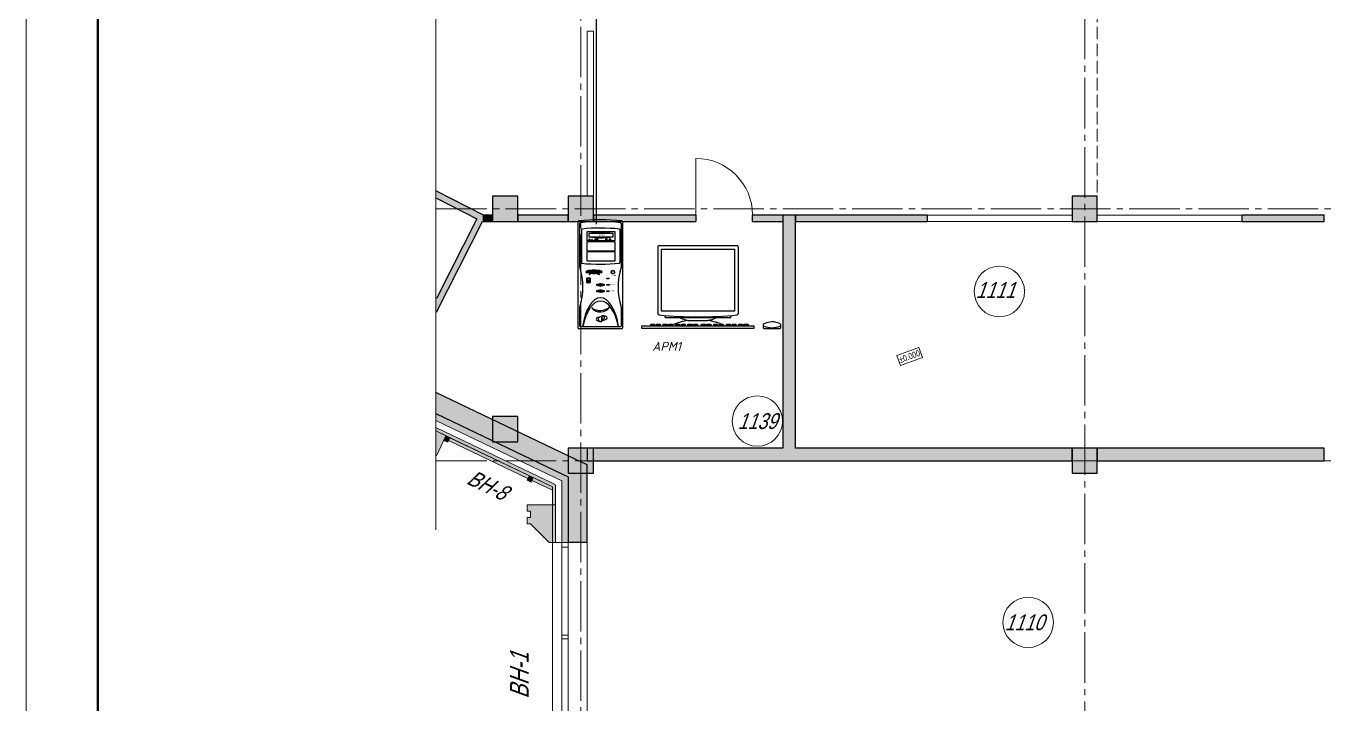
# Model space of a CAD drawing. Header units: millimetres. Extents: x 1949 to 134543, y 1145 to 48705.
# Drawn here: x 51615 to 66039, y 8419 to 15955 of the extents above; entities that cross this region are included whole.
import ezdxf
from ezdxf.enums import TextEntityAlignment as Align

# ---------------------------------------------------------------- set-up
doc = ezdxf.new("R2010")
doc.units = ezdxf.units.MM
for name, pattern in [('LTYPE_2', [270, 200, -70]), ('LTYPE_5', [1100, 800, -100, 100, -100]), ('штриховая', [0.75, 0.5, -0.25])]:
    doc.linetypes.add(name, pattern=pattern)
for name, color, linetype, lineweight, true_color in [('STANDARD', 18, 'Continuous', 25, 0x000000), ('Общий01', 18, 'Continuous', 13, 0x000000), ('Общий02', 18, 'Continuous', 18, 0x000000), ('Растровая_поверхность', 18, 'Continuous', 5, 0x000000), ('Стена', 18, 'Continuous', 50, 0x000000), ('Текст_1_10', 18, 'Continuous', 25, 0x000000)]:
    doc.layers.add(name, color=color, linetype=linetype, lineweight=lineweight, true_color=true_color)
doc.layers.add('АГПТ', color=7, linetype='Continuous')
doc.styles.add('ARIAL', font='arial.ttf')
doc.styles.add('ARIALUNICODEMS', font='ARIALUNI.ttf')
doc.styles.add('GOST-2.304_Type-B_italic', font='GOST_Common Italic.ttf')
doc.styles.get("Standard").update_dxf_attribs({"font": 'arial.ttf'})

# ---------------------------------------------------------------- blocks, each defined once
blk = doc.blocks.new('1эт')
at = {"layer": 'Растровая_поверхность', "linetype": 'Continuous', "lineweight": 9}
for points in [[(-589863, 409822), (-589711, 410138), (-589863, 410211)], [(-589648, 410108), (-589711, 410138), (-589746, 410066), (-589683, 410036), (-589670, 410063)], [(-589670, 410063), (-588410, 409460), (-588389, 409505), (-589649, 410108)], [(-588423, 409433), (-588359, 409403), (-588347, 409430), (-588325, 409475), (-588385, 409504), (-588389, 409505)], [(-588347, 409430), (-588021, 409274), (-588021, 409329), (-588325, 409475)], [(-588370, 408943), (-588370, 408843), (-588420, 408843), (-588420, 408743), (-588370, 408743), (-588071, 408443), (-588021, 408443), (-588021, 409043), (-588420, 409043), (-588420, 408943)]]:
    blk.add_hatch(color=252, dxfattribs=at).paths.add_polyline_path(points)
at = {"layer": 'Стена', "linetype": 'Continuous', "lineweight": 5}
for points in [[(-589863, 413911), (-589132, 413540), (-589130, 413543), (-589130, 413643), (-589114, 413643), (-589130, 413651), (-589863, 414023)], [(-588571, 413943), (-588971, 413943), (-588971, 413543), (-588571, 413543)], [(-587371, 413943), (-587771, 413943), (-587771, 413543), (-587371, 413543)], [(-579371, 413943), (-579771, 413943), (-579771, 413543), (-579371, 413543)], [(-589863, 412100), (-589132, 413540), (-589221, 413585), (-589863, 412321)], [(-589130, 413543), (-588971, 413543), (-588971, 413643), (-589130, 413643)], [(-588571, 413543), (-587771, 413543), (-587771, 413643), (-588571, 413643)], [(-584164, 409943), (-584164, 413643), (-584364, 413643), (-584364, 409943)], [(-584164, 413543), (-582071, 413543), (-582071, 413643), (-584164, 413643)], [(-577071, 413543), (-575771, 413543), (-575771, 413643), (-577071, 413643)], [(-587771, 409487), (-587771, 409820), (-589863, 410821), (-589863, 410488)], [(-587871, 409424), (-587871, 409535), (-589863, 410488), (-589863, 410377)], [(-588571, 410443), (-588971, 410443), (-588971, 410043), (-588571, 410043)], [(-588021, 409330), (-588021, 409385), (-589863, 410266), (-589863, 410211)], [(-587371, 409943), (-587771, 409943), (-587771, 409543), (-587371, 409543)], [(-587471, 409943), (-587471, 409743), (-583471, 409743), (-579771, 409743), (-579771, 409943), (-583471, 409943)], [(-579371, 409943), (-579771, 409943), (-579771, 409543), (-579371, 409543)], [(-579371, 409743), (-575771, 409743), (-575771, 409943), (-579371, 409943)]]:
    blk.add_hatch(color=252, dxfattribs=at).paths.add_polyline_path(points)
h = blk.add_hatch(color=252, dxfattribs=at)
h.paths.add_polyline_path([(-585744, 413643), (-587371, 413643), (-587371, 413543), (-585744, 413543)])
h.paths.add_polyline_path([(-584844, 413643), (-584844, 413543), (-584364, 413543), (-584364, 413643)])
h = blk.add_hatch(color=252, dxfattribs=at)
h.paths.add_polyline_path([(-587471, 408443), (-587471, 409676), (-587771, 409820), (-587771, 408443)])
h.paths.add_polyline_path([(-587471, 404243), (-587771, 404243), (-587771, 403043), (-587471, 403043)])
h = blk.add_hatch(color=252, dxfattribs=at)
h.paths.add_polyline_path([(-587771, 402543), (-587771, 404243), (-587871, 404243), (-587871, 402543)])
h.paths.add_polyline_path([(-587871, 408443), (-587771, 408443), (-587771, 409487), (-587871, 409535)])
h = blk.add_hatch(color=252, dxfattribs=at)
h.paths.add_polyline_path([(-587971, 402543), (-587971, 404243), (-588021, 404243), (-588021, 402543)])
h.paths.add_polyline_path([(-588021, 408443), (-587971, 408443), (-587971, 409361), (-588021, 409385)])
at = {"layer": 'STANDARD', "color": 252, "linetype": 'LTYPE_2', "lineweight": 5}
blk.add_line((-579371, 425543), (-579371, 413943), dxfattribs=at)
at = {"layer": 'STANDARD', "color": 252, "linetype": 'Continuous', "lineweight": 5}
blk.add_line((-589870, 423149), (-589870, 408645), dxfattribs=at)
at = {"layer": 'Общий01', "color": 252, "linetype": 'LTYPE_5', "lineweight": 5}
for p, q in [((-587571, 440833), (-587571, 400372)), ((-579571, 440019), (-579571, 400347)), ((-589863, 413743), (-542553, 413743)), ((-589863, 409743), (-542535, 409743))]:
    blk.add_line(p, q, dxfattribs=at)
at = {"layer": 'Общий02', "color": 252, "linetype": 'Continuous', "lineweight": 5}
for p, q in [((-582205, 411538), (-582551, 411412)), ((-582148, 411381), (-582205, 411538)), ((-582551, 411412), (-582494, 411255)), ((-582494, 411255), (-582148, 411381)), ((-588021, 408443), (-588021, 404243)), ((-587471, 404243), (-587471, 408443))]:
    blk.add_line(p, q, dxfattribs=at)
at = {"layer": 'Растровая_поверхность', "color": 252, "linetype": 'Continuous', "lineweight": 9}
for p, q in [((-589711, 410138), (-589863, 410211)), ((-589863, 410211), (-588021, 409329)), ((-589863, 409822), (-589711, 410138)), ((-589648, 410108), (-589711, 410138)), ((-589683, 410036), (-589649, 410108)), ((-589649, 410108), (-589648, 410108)), ((-588385, 409504), (-589649, 410108)), ((-589746, 410066), (-589683, 410036)), ((-589670, 410063), (-588410, 409460)), ((-588389, 409505), (-588423, 409433)), ((-588325, 409475), (-588389, 409505)), ((-588359, 409403), (-588325, 409475)), ((-588325, 409475), (-588325, 409475)), ((-588021, 409329), (-588325, 409475)), ((-588423, 409433), (-588359, 409403)), ((-588347, 409430), (-588021, 409274)), ((-587971, 409043), (-588420, 409043)), ((-588420, 409043), (-588420, 408943)), ((-588420, 408943), (-588370, 408943)), ((-588420, 408843), (-588420, 408743)), ((-588370, 408843), (-588420, 408843)), ((-588370, 408943), (-588370, 408843)), ((-588420, 408743), (-588370, 408743)), ((-588370, 408743), (-588071, 408443)), ((-588071, 408443), (-587971, 408443))]:
    blk.add_line(p, q, dxfattribs=at)
at = {"layer": 'Стена', "color": 252, "linetype": 'Continuous', "lineweight": 5}
for p, q in [((-587471, 416565), (-587371, 416565)), ((-587471, 416565), (-587471, 413943)), ((-587371, 413943), (-587371, 416565)), ((-585744, 413643), (-585744, 414543)), ((-587471, 413943), (-587371, 413943)), ((-579771, 413643), (-582071, 413643)), ((-579771, 413543), (-579771, 413643)), ((-577071, 413643), (-579371, 413643)), ((-579371, 413643), (-579371, 413543)), ((-582071, 413543), (-579771, 413543)), ((-579371, 413543), (-577071, 413543)), ((-587771, 408443), (-587871, 408443)), ((-587871, 404243), (-587871, 408443)), ((-587771, 408373), (-587771, 408443)), ((-587771, 404243), (-587771, 408443)), ((-587871, 408373), (-587771, 408373)), ((-587871, 406913), (-587871, 406973)), ((-587871, 406973), (-587771, 406973)), ((-587771, 406913), (-587871, 406913)), ((-587771, 406973), (-587771, 406913))]:
    blk.add_line(p, q, dxfattribs=at)
at = {"layer": 'Стена', "color": 252, "linetype": 'Continuous', "lineweight": 25}
for p, q in [((-589114, 413643), (-589863, 414023)), ((-589863, 413911), (-589221, 413585)), ((-588571, 413943), (-588971, 413943)), ((-588971, 413943), (-588971, 413543)), ((-588571, 413543), (-588571, 413943)), ((-587371, 413943), (-587771, 413943)), ((-587771, 413943), (-587771, 413543)), ((-587371, 413543), (-587371, 413943)), ((-579371, 413943), (-579771, 413943)), ((-579771, 413943), (-579771, 413543)), ((-579371, 413543), (-579371, 413943)), ((-589221, 413585), (-589863, 412321)), ((-588971, 413643), (-589114, 413643)), ((-588971, 413543), (-588971, 413643)), ((-587771, 413643), (-588571, 413643)), ((-588571, 413643), (-588571, 413543)), ((-587771, 413543), (-587771, 413643)), ((-585744, 413643), (-587371, 413643)), ((-587371, 413643), (-587371, 413543)), ((-585744, 413643), (-585744, 413543)), ((-584844, 413543), (-584844, 413643)), ((-584364, 413643), (-584844, 413643)), ((-584164, 413643), (-584364, 413643)), ((-584364, 413643), (-584364, 413543)), ((-584164, 413543), (-584164, 413643)), ((-582071, 413643), (-584164, 413643)), ((-584164, 413643), (-584164, 413543)), ((-582071, 413643), (-582071, 413543)), ((-577071, 413543), (-577071, 413643)), ((-575771, 413643), (-577071, 413643)), ((-575771, 413543), (-575771, 413643)), ((-589863, 412100), (-589132, 413540)), ((-589132, 413540), (-589130, 413543)), ((-589130, 413543), (-588971, 413543)), ((-588971, 413543), (-588571, 413543)), ((-588571, 413543), (-587771, 413543)), ((-587771, 413543), (-587371, 413543)), ((-587371, 413543), (-585744, 413543)), ((-584844, 413543), (-584364, 413543)), ((-584364, 413543), (-584364, 409943)), ((-584164, 409943), (-584164, 413543)), ((-584164, 413543), (-582071, 413543)), ((-579771, 413543), (-579371, 413543)), ((-577071, 413543), (-575771, 413543)), ((-587771, 409820), (-589863, 410821)), ((-589863, 410488), (-587871, 409535)), ((-588571, 410443), (-588971, 410443)), ((-588971, 410443), (-588971, 410043)), ((-588571, 410043), (-588571, 410443)), ((-588971, 410043), (-588571, 410043)), ((-587371, 409943), (-587771, 409943)), ((-587771, 409943), (-587771, 409543)), ((-587471, 409943), (-587471, 409743)), ((-584364, 409943), (-587471, 409943)), ((-587371, 409543), (-587371, 409943)), ((-583471, 409943), (-584164, 409943)), ((-579771, 409943), (-583471, 409943)), ((-579771, 409743), (-579771, 409943)), ((-579371, 409943), (-579771, 409943)), ((-579771, 409943), (-579771, 409543)), ((-575771, 409943), (-579371, 409943)), ((-579371, 409943), (-579371, 409743)), ((-579371, 409543), (-579371, 409943)), ((-575771, 409743), (-575771, 409943)), ((-587471, 409676), (-587771, 409820)), ((-587471, 409743), (-583471, 409743)), ((-587471, 408443), (-587471, 409676)), ((-583471, 409743), (-579771, 409743)), ((-579371, 409743), (-575771, 409743)), ((-587871, 409535), (-587771, 409487)), ((-587771, 409543), (-587371, 409543)), ((-587771, 409487), (-587771, 408443)), ((-579771, 409543), (-579371, 409543)), ((-587471, 408443), (-587771, 408443))]:
    blk.add_line(p, q, dxfattribs=at)
at = {"layer": 'Стена', "color": 252, "linetype": 'Continuous', "lineweight": 13}
for p, q in [((-587871, 409535), (-589863, 410488)), ((-589863, 410377), (-587971, 409472)), ((-589863, 410266), (-588021, 409385)), ((-589863, 410211), (-588021, 409330)), ((-587871, 409424), (-587971, 409472)), ((-587771, 409487), (-587871, 409535)), ((-587771, 408443), (-587771, 409487)), ((-588021, 409385), (-587971, 409361)), ((-588021, 409330), (-588021, 408443)), ((-587971, 409361), (-587971, 408443)), ((-587871, 408443), (-587871, 409424)), ((-587971, 408443), (-588021, 408443)), ((-587871, 408443), (-587971, 408443)), ((-587846, 408443), (-587871, 408443)), ((-587796, 408443), (-587846, 408443)), ((-587771, 408443), (-587796, 408443))]:
    blk.add_line(p, q, dxfattribs=at)
at = {"layer": 'Стена', "color": 252, "linetype": 'Continuous', "lineweight": 5}
blk.add_arc((-585744, 413643), 900, 0, 90, dxfattribs=at)
at = {"layer": 'Текст_1_10', "color": 252, "linetype": 'Continuous', "lineweight": 5}
for centre in [(-580925, 412430), (-584766, 410372), (-580468, 407177)]:
    blk.add_circle(centre, 400, dxfattribs=at)
at = {"layer": 'STANDARD', "color": 252, "linetype": 'Continuous', "lineweight": 25, "style": 'ARIAL', "oblique": 20, "width": 0.8}
blk.add_text('ВН-8', height=254.7, rotation=334.43, dxfattribs=at).set_placement((-589398, 409384))
at = {"layer": 'Общий01', "color": 252, "linetype": 'Continuous', "lineweight": 13, "style": 'ARIALUNICODEMS', "oblique": 20, "width": 0.769231}
blk.add_text('ВН-1', height=300, rotation=90, dxfattribs=at).set_placement((-588395, 405962))
at = {"layer": 'Общий02', "color": 252, "linetype": 'Continuous', "lineweight": 5, "style": 'ARIAL', "width": 0.803888}
blk.add_text('%%p0.000', height=100, rotation=20, dxfattribs=at).set_placement((-582494, 411294), (-582172, 411411), align=Align.FIT)
at = {"layer": 'Текст_1_10', "color": 252, "linetype": 'Continuous', "lineweight": 5, "style": 'ARIALUNICODEMS', "oblique": 20, "width": 0.8}
for s, p in [('1111', (-581301, 412328)), ('1139', (-585080, 410247)), ('1110', (-580842, 407052))]:
    blk.add_text(s, height=250, rotation=360, dxfattribs=at).set_placement(p)
blk = doc.blocks.new('*U222')
at = {"lineweight": 0}
blk.add_lwpolyline([(-1184, -5), (5, -5), (5, 836), (-1184, 836)], close=True, dxfattribs=at)
at = {"color": 0, "linetype": 'Continuous', "lineweight": 50}
blk.add_lwpolyline([(-1164, 831), (0, 831), (0, 0), (-1164, 0)], close=True, dxfattribs=at)
blk = doc.blocks.new('display front')
at = {"color": 0}
for p, q in [((-177, 363.3), (-177, 66.6)), ((179.9, 363.3), (179.9, 66.6)), ((-145.7, 58.4), (-145.7, 51.9)), ((147.3, 58.3), (147.3, 51.9)), ((-142.8, 48.9), (144.3, 48.9)), ((114.2, 0), (-114.2, 0)), ((-43.2, 36.8), (43.7, 36.5)), ((292.2, 2.4), (292.2, 18.9)), ((294.6, 0), (364.7, 0)), ((367.1, 19.2), (367.1, 2.4))]:
    blk.add_line(p, q, dxfattribs=at)
blk.add_lwpolyline([(-171.6, 369.2), (174.5, 369.2)], dxfattribs=at)
for points in [[(-160.6, 352.8), (163.5, 352.8), (163.5, 77.1), (-160.6, 77.1)], [(-249.2, 13.1), (249.2, 13.1), (249.2, 0), (-249.2, 0)], [(-208.7, 19.4), (-191.8, 19.4), (-191.8, 14.6), (-208.7, 14.6)], [(-183.9, 19.4), (-167, 19.4), (-167, 14.6), (-183.9, 14.6)], [(-154.5, 19.4), (-137.6, 19.4), (-137.6, 14.6), (-154.5, 14.6)], [(-129.7, 19.4), (-112.8, 19.4), (-112.8, 14.6), (-129.7, 14.6)], [(-97.9, 19.4), (-81, 19.4), (-81, 14.6), (-97.9, 14.6)], [(-73.1, 19.4), (-56.2, 19.4), (-56.2, 14.6), (-73.1, 14.6)], [(-43.7, 19.4), (-26.8, 19.4), (-26.8, 14.6), (-43.7, 14.6)], [(-18.9, 19.4), (-2, 19.4), (-2, 14.6), (-18.9, 14.6)], [(16.9, 19.4), (33.8, 19.4), (33.8, 14.6), (16.9, 14.6)], [(41.7, 19.4), (58.6, 19.4), (58.6, 14.6), (41.7, 14.6)], [(71.1, 19.4), (88, 19.4), (88, 14.6), (71.1, 14.6)], [(95.9, 19.4), (112.8, 19.4), (112.8, 14.6), (95.9, 14.6)], [(127.7, 19.4), (144.6, 19.4), (144.6, 14.6), (127.7, 14.6)], [(152.5, 19.4), (169.4, 19.4), (169.4, 14.6), (152.5, 14.6)], [(181.9, 19.4), (198.8, 19.4), (198.8, 14.6), (181.9, 14.6)], [(206.7, 19.4), (223.6, 19.4), (223.6, 14.6), (206.7, 14.6)]]:
    blk.add_lwpolyline(points, close=True, dxfattribs=at)
for centre, radius, start, end in [((-171.1, 363.3), 5.95, 95.47705, 180), ((174, 363.3), 5.95, 0, 84.52633), ((-171.1, 66.6), 5.95, 180, 264.52295), ((1.5, 1866.3), 1813.9, 264.52295, 275.47367), ((174, 66.6), 5.95, 275.47367, 0), ((-142.8, 51.9), 2.97, 180, 270), ((-0.5, -242.9), 283, 98.6796, 113.37065), ((-19.2, 178.7), 144, 244.35073, 260.38312), ((21.1, 178.7), 144, 279.03374, 295.64927), ((-0.5, -242.9), 283, 65.6756, 81.00741), ((-1.5, 178.7), 144, 299.72775, 299.75384), ((144.3, 51.9), 2.97, 270, 0), ((294.6, 18.9), 2.38, 118.19592, 180), ((294.6, 2.4), 2.38, 180, 270), ((329.5, 104.8), 100.6, 248.95054, 291.09797), ((330, -47.2), 77.3, 62.42529, 118.19592), ((364.7, 2.4), 2.38, 270, 0), ((364.7, 19.2), 2.38, 0, 62.42529)]:
    blk.add_arc(centre, radius, start, end, dxfattribs=at)
blk = doc.blocks.new('block')
at = {"color": 0}
for p, q in [((-99.1, 475.2), (-99.1, 3)), ((-90.3, 272.8), (-90.3, 467.4)), ((92.5, 467.1), (92.5, 272.5)), ((99.1, 475.2), (99.1, 3)), ((-83.7, 440.9), (-83.7, 291.7)), ((86.8, 440.6), (86.8, 292)), ((-21.7, 395.1), (-21.7, 392.8)), ((-21.2, 397.2), (-12.7, 399)), ((-12.7, 397.2), (-21.2, 397.2)), ((-21.2, 397.2), (-21.2, 397.2)), ((-21.2, 395.1), (-21.2, 392.8)), ((-20.6, 395.1), (-20.6, 392.8)), ((-20.1, 395.1), (-20.1, 392.8)), ((-19.6, 395.1), (-19.6, 392.8)), ((-19.1, 395.1), (-19.1, 392.8)), ((-18.6, 395.1), (-18.6, 392.8)), ((-18.1, 395.1), (-18.1, 392.8)), ((-17.6, 395.1), (-17.6, 392.8)), ((-17.1, 395.1), (-17.1, 392.8)), ((-16.5, 395.1), (-16.5, 392.8)), ((-16, 395.1), (-16, 392.8)), ((-15.5, 395.1), (-15.5, 392.8)), ((-15, 395.1), (-15, 392.8)), ((-14.5, 395.1), (-14.5, 392.8)), ((-14, 395.1), (-14, 392.8)), ((-13.5, 395.1), (-13.5, 392.8)), ((-13, 395.1), (-13, 392.8)), ((-12.7, 399), (-12.7, 397.2)), ((-12.5, 395.1), (-12.5, 392.8)), ((-12, 395.1), (-12, 392.8)), ((44.3, 395.3), (46.2, 395.3)), ((-49.2, 242.5), (-45.7, 242.5)), ((-45.9, 240.6), (-49, 240.6)), ((-10.5, 242.9), (-4.8, 242.9)), ((-5, 239.8), (-10.3, 239.8)), ((-59.6, 204.1), (-59.6, 223.6)), ((-59.1, 219.5), (-59.1, 223.8)), ((-58.6, 224.3), (-52.3, 224.3)), ((-58.1, 225.1), (-46.1, 225.1)), ((-46.1, 202.6), (-58.1, 202.6)), ((-48.5, 220.2), (-48.5, 219.3)), ((-47.2, 221.7), (-47.2, 220.7)), ((-44.6, 223.6), (-44.6, 204.1)), ((-18.4, 194.1), (-4.3, 194.1)), ((6, 194.1), (20.5, 194.1)), ((-18.4, 166.5), (-4.3, 166.5)), ((6, 166.5), (20.5, 166.5)), ((-90.3, 10.6), (-90.3, 94.7)), ((6.6, 58.1), (6.6, 36.3)), ((92.5, 95), (92.5, 10.6)), ((-96.2, 0), (96.2, 0)), ((89.5, 7.6), (-87.3, 7.6)), ((4.9, 52), (4.9, 30.2))]:
    blk.add_line(p, q, dxfattribs=at)
for points in [[(-56.6, 431.3), (63.2, 431.3, -0.414214), (64.7, 429.8), (64.7, 391, -0.414214), (63.2, 389.5), (-56.6, 389.5, -0.414214), (-58.1, 391), (-58.1, 429.8, -0.414214)], [(-47.4, 424.3), (54.1, 424.3, -0.414214), (55.6, 422.8), (55.6, 407.5, -0.414214), (54.1, 406), (-47.4, 406, -0.414214), (-48.9, 407.5), (-48.9, 422.8, -0.414214)], [(-47, 423.7), (53.9, 423.7, -0.414214), (55.4, 422.2), (55.4, 408.1, -0.414214), (53.9, 406.6), (-47, 406.6, -0.414214), (-48.5, 408.1), (-48.5, 422.2, -0.414214)], [(-56.6, 386.5), (63.2, 386.5, -0.414214), (64.7, 385), (64.7, 346.2, -0.414214), (63.2, 344.7), (-56.6, 344.7, -0.414214), (-58.1, 346.2), (-58.1, 385, -0.414214)], [(-56.6, 341.8), (63.2, 341.8, -0.414214), (64.7, 340.3), (64.7, 301.4, -0.414214), (63.2, 300), (-56.6, 300, -0.414214), (-58.1, 301.4), (-58.1, 340.3, -0.414214)]]:
    blk.add_lwpolyline(points, format="xyb", close=True, dxfattribs=at)
for points in [[(-23.9, 396.1), (-10.1, 396.1), (-10.1, 391.9), (-23.9, 391.9)], [(-22, 395.3), (-11.7, 395.3), (-11.7, 392.5), (-22, 392.5)], [(27.5, 396.4), (25.9, 397.4), (25.9, 395.5)], [(29.1, 396.4), (28.1, 397), (28.1, 395.8)], [(29.9, 396.4), (28.8, 397), (28.8, 395.8)], [(41.8, 397.2), (43.4, 397.2), (43.4, 395.7), (41.8, 395.7)], [(45.2, 397.4), (44.3, 395.7), (46.2, 395.7)], [(-60.1, 255), (4.9, 255), (4.9, 248.7), (-60.1, 248.7)], [(-57.6, 208.5), (-46.9, 208.5), (-46.9, 205), (-57.6, 205)], [(-56.5, 207.8), (-48.2, 207.8), (-48.2, 206.1), (-56.5, 206.1)], [(28.6, 224.3), (37.6, 224.3), (37.6, 221.3), (28.6, 221.3)], [(28.6, 196.5), (37.6, 196.5), (37.6, 193.5), (28.6, 193.5)], [(28.6, 168), (37.6, 168), (37.6, 165), (28.6, 165)]]:
    blk.add_lwpolyline(points, close=True, dxfattribs=at)
for centre, radius in [((-47.6, 396.3), 2.23), ((-36.9, 396.3), 1.01), ((27.7, 396.3), 3.24), ((43.6, 396.3), 3.24), ((56.5, 250.9), 8.08), ((56.6, 250.8), 6.86), ((0.9, 194), 3.77), ((0.9, 166.4), 3.77)]:
    blk.add_circle(centre, radius, dxfattribs=at)
for centre, radius, start, end in [((0.1, -346.5), 821.5, 96.93714, 96.94137), ((-96.2, 475.2), 2.97, 96.75277, 180), ((0.1, -337.6), 821.5, 83.25776, 96.75277), ((-87.3, 467.4), 2.97, 96.1306, 180), ((0.1, -346.5), 821.5, 83.72695, 96.1306), ((89.5, 467.1), 2.97, 0, 83.72695), ((96.2, 475.2), 2.97, 0, 83.25776), ((-82.2, 440.9), 1.49, 95.76194, 180), ((0.1, -374.9), 821.5, 84.03019, 95.76194), ((2.4, 84.4), 342.3, 83.14217, 96.85783), ((2.4, 745.7), 342.3, 263.14217, 276.85783), ((85.4, 440.6), 1.49, 0, 84.03019), ((-82.2, 291.7), 1.49, 180, 264.23806), ((0.1, 1107.6), 821.5, 264.23806, 275.96981), ((85.4, 292), 1.49, 275.96981, 0), ((-387.3, 183.8), 310.1, 343.31119, 16.68881), ((-59.5, 251.9), 4.04, 115.19735, 248.99612), ((-27.9, 127.4), 132.4, 75.18539, 104.56822), ((-62.3, 116.9), 131.2, 81.05466, 89.38655), ((-48.9, 241.6), 0.974, 103.89645, 263.61005), ((-46, 241.6), 0.974, 276.38995, 76.10355), ((-28.4, 202.8), 53.8, 75.79513, 104.48357), ((-28.4, 300.8), 53.8, 255.51643, 284.20487), ((-28.4, 298.6), 53.8, 255.51643, 285.54286), ((4.7, 116.9), 131.2, 89.64902, 98.19026), ((-10.1, 241.4), 1.62, 103.89645, 263.61005), ((-5.2, 241.4), 1.62, 276.38995, 76.10355), ((4, 251.9), 4.04, 291.20315, 60.35365), ((389.6, 183.8), 310.1, 163.37106, 196.62894), ((-58.1, 223.6), 1.49, 90, 180), ((-58.1, 204.1), 1.49, 180, 270), ((-44.2, 205.7), 20.3, 113.45102, 137.20265), ((-58.6, 223.8), 0.496, 90, 180), ((-49.9, 212.2), 9.85, 73.96679, 129.40685), ((-50.3, 213.1), 8.2, 67.43822, 134.42526), ((-46.1, 223.6), 1.49, 0, 90), ((-46.1, 204.1), 1.49, 270, 0), ((1, 146.5), 51.4, 94.33675, 112.24581), ((1, 241.6), 51.4, 247.75408, 265.81656), ((0.8, 194.1), 5.19, 44.59279, 135.80974), ((0.8, 194.1), 5.19, 226.32332, 313.27308), ((1, 241.6), 51.4, 273.77984, 292.24581), ((1, 146.5), 51.4, 67.75419, 86.06579), ((1, 118.9), 51.4, 94.33675, 112.24581), ((1, 214), 51.4, 247.75408, 265.81656), ((0.8, 166.5), 5.19, 44.59279, 135.80974), ((0.8, 166.5), 5.19, 226.32332, 313.27308), ((1, 214), 51.4, 273.77984, 292.24581), ((1, 118.9), 51.4, 67.75419, 86.06579), ((0.3, 122.7), 49.1, 218.87745, 326.19884), ((-0.7, 145.4), 65.2, 235.21534, 309.86095), ((-96.2, 3), 2.97, 180, 270), ((-87.3, 10.6), 2.97, 180, 270), ((89.5, 10.6), 2.97, 270, 0), ((96.2, 3), 2.97, 270, 0)]:
    blk.add_arc(centre, radius, start, end, dxfattribs=at)
for centre, major_axis, ratio, start_param, end_param in [((-52, 216.8), (-5.93, 0), 0.71212, 5.489977, 10.357157), ((-52, 216.7), (-5.26, 0), 0.658119, 5.583084, 10.246621), ((1.4, -52.4), (0, 189.5), 0.445378, 5.034596, 7.531775), ((1.7, -70.9), (0, 193.1), 0.452174, 5.13098, 7.43539), ((6.3, 47.2), (-24.2, 0), 0.451852, 7.869054, 10.980502), ((6.3, 41.1), (-24.2, 0), 0.451852, 4.767271, 7.7991), ((6.1, 42.1), (-15.6, 0), 0.647482, 4.993237, 7.780694)]:
    blk.add_ellipse(centre, major_axis=major_axis, ratio=ratio, start_param=start_param, end_param=end_param, dxfattribs=at)
at = {"color": 0, "extrusion": (0, 0, -1)}
blk.add_ellipse((2.5, 48.5), major_axis=(15.6, 0), ratio=0.647482, start_param=4.993237, end_param=7.585875, dxfattribs=at)
at = {"color": 0, "attachment_point": 1}
for s, insert, char_height, width in [('32X', (-5.5, 419.1), 6.94, 29.068), ('MAX', (9.1, 417.4), 4.96, 30), ('\\f黑体|b0|i0|c134|p2;POWER', (46.8, 240), 5.949, 43.576), ('\\f黑体|b0|i0|c134|p2;RESET', (41.4, 197.6), 5.949, 36.063), ('\\f黑体|b0|i0|c134|p2;SLEEP', (40.5, 169.7), 5.949, 33.575)]:
    blk.add_mtext(s, dxfattribs=dict(at, insert=insert, char_height=char_height, width=width))

msp = doc.modelspace()

# ---------------------------------------------------------------- linework, layer by layer
at = {"layer": 'АГПТ', "color": 6}
msp.add_lwpolyline([(62561, 25112), (62561, 24915), (57952, 24915), (57952, 13751)], dxfattribs=at)

# ---------------------------------------------------------------- block references
for name, p, xscale, yscale, zscale in [('*U222', (98975, 1345), 40, 40, 40), ('block', (57996, 12592), 2.5, 2.5, 2.5), ('display front', (59080, 12591), 2.5, 2.5, 2.5)]:
    msp.add_blockref(name, p, dxfattribs=dict(xscale=xscale, yscale=yscale, zscale=zscale))
at = {"layer": 'АГПТ', "xscale": 0.7, "yscale": 0.7, "zscale": 0.7}
msp.add_blockref('1эт', (469079, -275697), dxfattribs=at)

# ---------------------------------------------------------------- texts
at = {"layer": 'АГПТ', "color": 1, "linetype": 'штриховая', "lineweight": 30, "insert": (58574, 12444), "char_height": 100, "width": 2660.54, "attachment_point": 1, "style": 'GOST-2.304_Type-B_italic'}
msp.add_mtext('{\\fISOCPEUR|b0|i1|c204|p34;\\C0;АРМ1}', dxfattribs=at)

doc.saveas('drawing.dxf')
